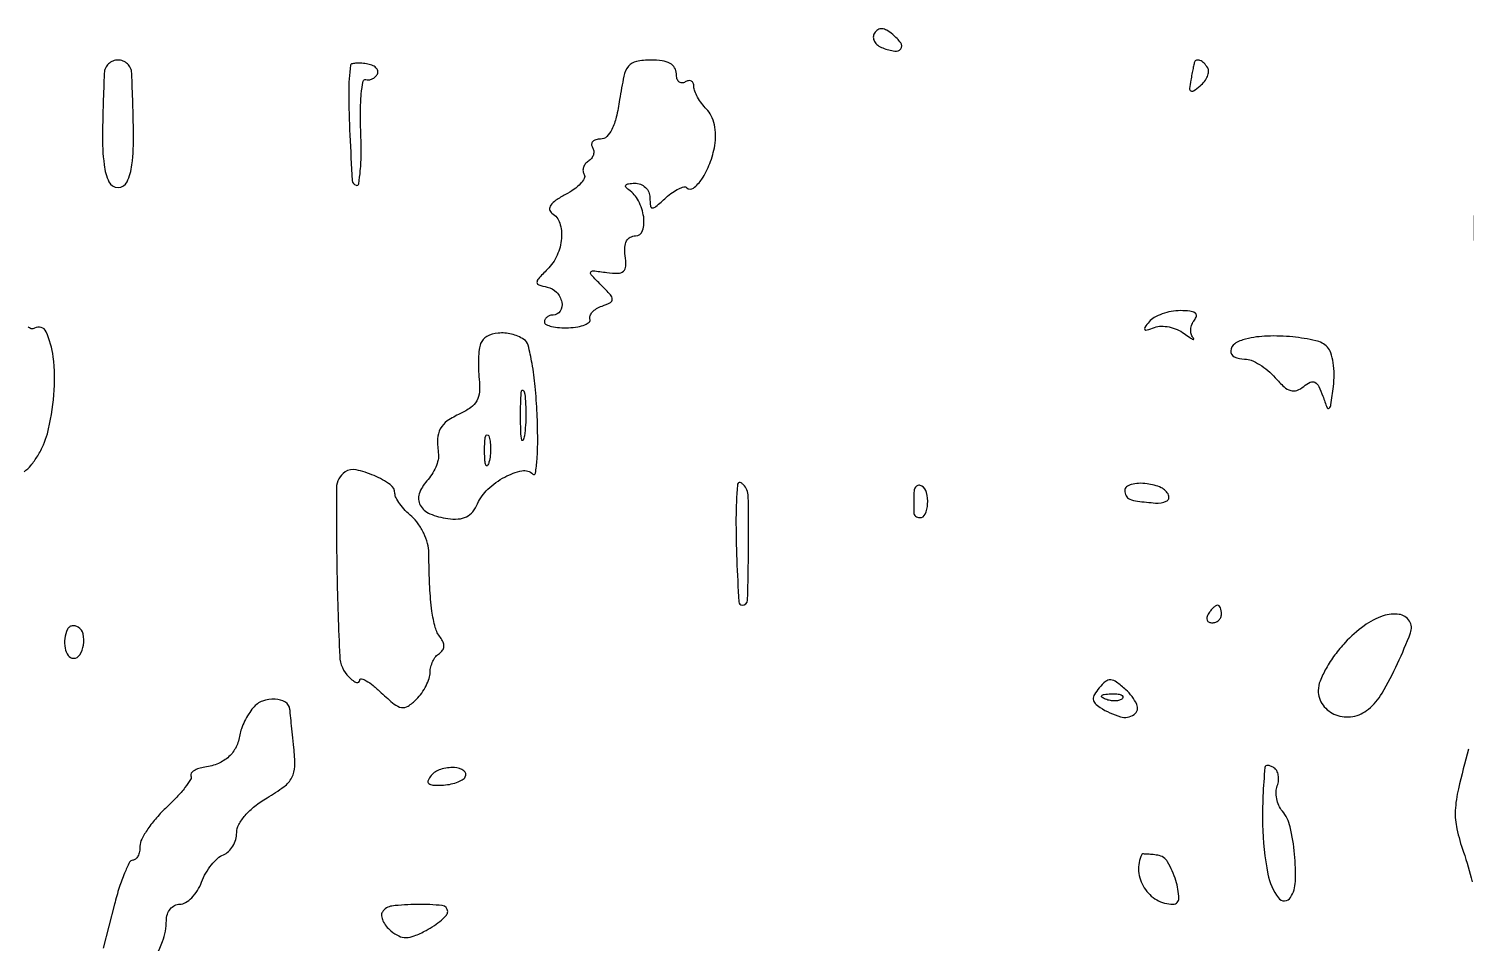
# Model space of a CAD drawing. Extents: x 0 to 5034, y 0 to 2560.
# Drawn here: x 4428.3 to 4591.8, y 794.6 to 898.6 of the extents above; entities that cross this region are included whole.
import ezdxf

# ---------------------------------------------------------------- set-up
doc = ezdxf.new("R2010")
doc.units = 0

msp = doc.modelspace()

# ---------------------------------------------------------------- linework, layer by layer
for points in [[(4524.525646, 898.041495, 0.14583), (4524.403921, 897.591099, 0.123842), (4524.536794, 897.114873, 0.101013), (4524.914532, 896.684072, 0.070914), (4525.479746, 896.369399, 0.051311), (4526.848815, 895.999508, 0.281237), (4527.527978, 896.276275, 0.330472), (4527.526089, 896.944842, 0.059295), (4526.613194, 897.906058, 0.042311), (4525.929072, 898.382325, 0.115204), (4525.367844, 898.552364, 0.161769), (4524.906961, 898.431745, 0.11057)], [(4436.9375, 893.5, 0.005988), (4436.735155, 886.681575, 0.034341), (4436.919275, 883.071873, 0.080524), (4437.472177, 881.151413, 0.290202), (4438.5, 880.5, 0.290202), (4439.527823, 881.151413, 0.080524), (4440.080725, 883.071873, 0.034341), (4440.264845, 886.681575, 0.005988), (4440.0625, 893.5, 0.097841), (4439.924384, 894.07256, 0.093783), (4439.577734, 894.559375, 0.09382), (4439.077318, 894.885732, 0.098014), (4438.5, 895, 0.098014), (4437.922682, 894.885732, 0.09382), (4437.422266, 894.559375, 0.093783), (4437.075616, 894.07256, 0.097841)], [(4464.944444, 894.411516, 0.035121), (4464.744904, 891.296853, 0.00994), (4464.871859, 886.43657, 0.003261), (4465.141706, 881.302968, 0.311322), (4465.573231, 880.75, 0.457493), (4465.875106, 880.936589, 0.017435), (4466.059805, 882.416397, 0.020774), (4466.153919, 884.385316, 0.011754), (4466.112632, 886.773904, -0.012135), (4466.073194, 889.160868, -0.021566), (4466.173172, 891.124389, -0.018843), (4466.366933, 892.587334, -0.459586), (4466.678289, 892.773904, 0.110114), (4467.029946, 892.737765, 0.082268), (4467.405497, 892.846206, 0.077199), (4467.747137, 893.079615, 0.078269), (4468, 893.404671, 0.190784), (4468.046836, 893.768957, 0.144214), (4467.839062, 894.119043, 0.096928), (4467.383631, 894.40171, 0.054175), (4466.75, 894.566187, 0.022145), (4466.075262, 894.634872, 0.035669), (4465.497743, 894.626701, 0.040437), (4465.072936, 894.555403, 0.306459)], [(4495.552271, 890.5, -0.021001), (4495.165509, 888.49809, -0.05429), (4494.673776, 887.113768, -0.086519), (4494.079898, 886.286097, -0.196418), (4493.37971, 886, 0.063652), (4492.848085, 885.932047, 0.134735), (4492.490931, 885.726548, 0.191549), (4492.361478, 885.42232, 0.145352), (4492.457295, 885.069098, -0.110145), (4492.597587, 884.665018, -0.099917), (4492.560288, 884.224179, -0.094986), (4492.350569, 883.814355, -0.088941), (4492, 883.5, 0.084215), (4491.646995, 883.189386, 0.093173), (4491.431092, 882.789769, 0.100491), (4491.384443, 882.364391, 0.116141), (4491.513359, 881.978385, -0.262142), (4491.531298, 881.539242, -0.069574), (4491.11393, 880.943153, -0.051985), (4490.371118, 880.29539, -0.032674), (4489.386904, 879.694735, 0.027168), (4488.307031, 879.051899, 0.08809), (4487.7089, 878.475385, 0.198042), (4487.591408, 877.989057, 0.219225), (4487.857233, 877.588235, -0.177682), (4488.739613, 876.464188, -0.099637), (4488.941825, 874.716901, -0.086126), (4488.439301, 872.79094, -0.089827), (4487.321407, 871.178571, 0.010058), (4486.307398, 870.12294, 0.188479), (4486.142815, 869.701843, 0.330021), (4486.35421, 869.416451, 0.026367), (4487.321407, 869.176676, -0.159035), (4488.376332, 868.592517, -0.135623), (4488.966019, 867.459985, -0.191893), (4488.793154, 866.445168, -0.261449), (4488, 866, 0.076764), (4487.617961, 865.940998, 0.089701), (4487.29375, 865.769987, 0.100763), (4487.077013, 865.515597, 0.126873), (4487, 865.216978, 0.287099), (4487.183846, 864.923192, 0.054059), (4487.807813, 864.699332, 0.043177), (4488.696162, 864.564933, 0.026906), (4489.75, 864.55434, 0.030773), (4490.78117, 864.663297, 0.055571), (4491.597013, 864.895979, 0.085631), (4492.091208, 865.205609, 0.308078), (4492.176, 865.548318, -0.18727), (4492.18172, 865.927127, -0.091808), (4492.445526, 866.340106, -0.070716), (4492.923198, 866.724837, -0.04991), (4493.548512, 867.017017, 0.032121), (4494.501244, 867.421613, 0.293469), (4494.719987, 867.791484, 0.17679), (4494.518675, 868.285725, 0.01216), (4493.460834, 869.396309, -0.006569), (4492.320224, 870.56729, -0.300883), (4492.26457, 870.882821, -0.329103), (4492.530492, 871.036839, -0.007314), (4494.088323, 870.840248, 0.033702), (4495.360238, 870.747513, 0.18809), (4495.986755, 870.987948, 0.204863), (4496.254211, 871.5736, 0.040628), (4496.187142, 872.75, -0.047055), (4496.144454, 873.716855, -0.106607), (4496.333365, 874.420383, -0.147963), (4496.742846, 874.843911, -0.127805), (4497.343522, 875, 0.327633), (4498.159586, 875.599041, 0.112406), (4498.284601, 877.149063, 0.083298), (4497.697049, 878.985779, 0.12589), (4496.587716, 880.234687, -0.077717), (4496.26256, 880.5371, -0.36216), (4496.269308, 880.774351, -0.18108), (4496.575905, 880.937551, -0.03054), (4497.25, 880.984687, -0.092947), (4497.920477, 880.865026, -0.098034), (4498.487961, 880.51128, -0.100831), (4498.866498, 879.977616, -0.104369), (4499, 879.345012, 0.025925), (4499.049242, 878.39594, 0.384505), (4499.276941, 878.190951, 0.177584), (4499.682969, 878.340404, 0.007842), (4500.831152, 879.347194, -0.028462), (4501.570948, 879.943796, -0.043651), (4502.279017, 880.362955, -0.053353), (4502.863282, 880.570057, -0.260525), (4503.188651, 880.478016, 0.376536), (4503.940584, 880.428947, 0.082625), (4504.900716, 881.457819, 0.056312), (4505.804817, 883.222462, 0.045427), (4506.373721, 885.276653, 0.04863), (4506.472225, 886.472262, 0.052064), (4506.333017, 887.636422, 0.056329), (4505.977197, 888.656612, 0.084519), (4505.43298, 889.424163, -0.03529), (4504.884612, 890.055928, -0.033654), (4504.420938, 890.768273, -0.035499), (4504.099315, 891.453637, -0.092209), (4504, 891.987588, 0.09977), (4503.922754, 892.370856, 0.176681), (4503.70625, 892.604418, 0.168675), (4503.381744, 892.649924, 0.089914), (4503, 892.5, -0.139169), (4502.620352, 892.392057, -0.191142), (4502.29375, 892.521475, -0.138808), (4502.073267, 892.889346, -0.066118), (4502, 893.440983, 0.138212), (4501.808279, 894.121308, 0.132316), (4501.287135, 894.614971, 0.088512), (4500.396874, 894.908669, 0.035539), (4499.113544, 895, 0.048206), (4497.453275, 894.839559, 0.17904), (4496.570235, 894.301802, 0.115568), (4496.033743, 893.160315, 0.015099)], [(4560.923489, 894.75, 0.022627), (4560.879465, 894.578838, 0.001278), (4560.768639, 894.042982, 0.001959), (4560.640817, 893.40412, 0.001435), (4560.503782, 892.694193, 0.020367), (4560.366074, 891.76469, 0.292577), (4560.508535, 891.479244, 0.295382), (4560.825868, 891.490613, 0.020624), (4561.569283, 892.057499, 0.053729), (4562.06743, 892.570492, 0.066817), (4562.403198, 893.143652, 0.080372), (4562.533867, 893.6868, 0.158628), (4562.429973, 894.113307, 0.058821), (4562.014609, 894.636426, 0.095878), (4561.545492, 894.951231, 0.167479), (4561.158717, 894.977568, 0.257983)], [(4555.77352, 865.227108, 0.018162), (4555.285536, 864.593657, 0.357353), (4555.30073, 864.364954, 0.289184), (4555.548227, 864.300431, 0.014608), (4556.371291, 864.588983, -0.088933), (4557.132032, 864.734507, -0.053425), (4558.049877, 864.646922, -0.05132), (4558.975507, 864.356085, -0.06158), (4559.762735, 863.894843, 0.009339), (4560.393092, 863.431058, 0.047042), (4560.771914, 863.21334, 0.600456), (4560.83995, 863.26548, 0.135383), (4560.758676, 863.440958, -0.114328), (4560.544196, 863.857808, -0.08299), (4560.501338, 864.379721, -0.076838), (4560.633056, 864.924947, -0.075721), (4560.923639, 865.407991, 0.132003), (4561.140761, 865.88112, 0.292384), (4560.992173, 866.231428, 0.124822), (4560.415436, 866.4435, 0.026007), (4559.329926, 866.5, 0.04537), (4558.295294, 866.405924, 0.040611), (4557.253982, 866.126088, 0.042895), (4556.357274, 865.715441, 0.090972)], [(4479.740294, 862.75, 0.061469), (4479.577521, 862.08324, 0.018688), (4479.495001, 861.044662, 0.018405), (4479.488965, 859.863628, 0.019098), (4479.570426, 858.699912, -0.045385), (4479.595222, 857.272628, -0.106922), (4479.295952, 856.256312, -0.11069), (4478.611723, 855.476003, -0.050769), (4477.437121, 854.789396, 0.042929), (4475.950245, 853.951185, 0.120331), (4475.156569, 853.068146, 0.117665), (4474.849419, 851.906005, 0.04012), (4474.94785, 850.152038, -0.096718), (4474.911841, 849.516257, -0.041358), (4474.633127, 848.708044, -0.038899), (4474.183236, 847.869656, -0.041348), (4473.616923, 847.129198, 0.101346), (4472.755552, 845.671006, 0.213139), (4472.869359, 844.387463, 0.169125), (4473.971849, 843.406194, 0.063062), (4476, 842.85306, 0.052239), (4477.196851, 842.81006, 0.098751), (4478.125013, 843.06228, 0.106355), (4478.840829, 843.634194, 0.067767), (4479.399592, 844.5467, -0.101301), (4480.571486, 846.202081, -0.065136), (4482.488697, 847.57882, -0.072082), (4484.440885, 848.28869, -0.253516), (4485.678043, 847.917185, 0.614458), (4485.980487, 848.015293, 0.021203), (4486.159387, 849.595148, 0.01897), (4486.233905, 851.892691, 0.009575), (4486.162424, 854.790336, 0.012839), (4485.947878, 857.872825, 0.020186), (4485.589281, 860.502435, 0.017666), (4485.148954, 862.555954, 0.191698), (4484.662424, 863.229795, 0.08253), (4483.245873, 863.831967, 0.083804), (4481.718423, 863.939138, 0.09891), (4480.445985, 863.553391, 0.181205)], [(4566.75, 863.273459, 0.085711), (4565.505092, 862.737398, 0.239857), (4565.044792, 861.93786, 0.307241), (4565.457426, 861.256649, 0.107915), (4566.632705, 861, -0.097895), (4567.389728, 860.850348, -0.039875), (4568.329792, 860.372774, -0.037497), (4569.288093, 859.681795, -0.039189), (4570.117291, 858.864763, 0.028779), (4571.112955, 857.84204, 0.112543), (4571.874514, 857.408909, 0.164686), (4572.582324, 857.432605, 0.083397), (4573.362443, 857.885838, -0.061863), (4574.099206, 858.357202, -0.234327), (4574.630497, 858.349358, -0.164306), (4575.073238, 857.892753, -0.028984), (4575.529507, 856.771075, 0.011661), (4576.008988, 855.464437, 0.527799), (4576.246478, 855.410208, 0.172717), (4576.448173, 855.795785, 0.003954), (4576.724492, 857.877158, 0.032749), (4576.805047, 859.250196, 0.035612), (4576.70075, 860.583484, 0.038207), (4576.444875, 861.698193, 0.121438), (4576.052208, 862.347792, 0.141366), (4574.717301, 863.084922, 0.031128), (4572.10697, 863.50998, 0.032896), (4569.220647, 863.606465, 0.050856)], [(4484.717581, 852.26375, -0.075924), (4484.561388, 851.761725, -0.720633), (4484.418418, 851.780601, -0.040183), (4484.315278, 852.711719, -0.006817), (4484.286014, 854.5, -0.00738), (4484.307632, 856.29708, -0.030832), (4484.403147, 857.374351, -0.49082), (4484.549185, 857.455688, -0.248898), (4484.703931, 857.26375, -0.031163), (4484.839977, 856.209518, -0.015827), (4484.885962, 854.872547, -0.015659), (4484.846293, 853.485188, -0.022548)], [(4480.692991, 849.269032, -0.087174), (4480.51666, 848.883358, -0.597527), (4480.356533, 848.900903, -0.080377), (4480.235556, 849.431793, -0.012823), (4480.194949, 850.5, -0.014395), (4480.212705, 851.580113, -0.052471), (4480.315079, 852.257153, -0.333666), (4480.47713, 852.386009, -0.31318), (4480.655937, 852.269032, -0.06278), (4480.814405, 851.671085, -0.030339), (4480.872264, 850.880008, -0.029507), (4480.832894, 850.036634, -0.037336)], [(4464.325305, 848.156612, 0.249642), (4463.348002, 846.351072, 0.006265), (4463.402868, 836.708899, 0.007354), (4463.716546, 827.185977, 0.186563), (4464.75, 824.849984, 0.033305), (4465.230876, 824.429238, 0.090312), (4465.632812, 824.224013, 0.222288), (4465.885143, 824.260992, 0.252101), (4466, 824.474314, -0.483872), (4466.192319, 824.626515, -0.073968), (4466.718792, 824.416528, -0.038877), (4467.506933, 823.871642, -0.017895), (4468.446951, 823.049837, 0.016799), (4469.917281, 821.758714, 0.126335), (4470.750008, 821.37109, 0.1946), (4471.487968, 821.520741, 0.050274), (4472.446951, 822.304094, 0.042807), (4473.041291, 823.009952, 0.036351), (4473.543792, 823.845206, 0.037917), (4473.889446, 824.678653, 0.079502), (4474, 825.369554, -0.061821), (4474.077769, 825.996142, -0.051266), (4474.308014, 826.628058, -0.053301), (4474.647131, 827.170941, -0.08832), (4475.048558, 827.530011, 0.100505), (4475.422946, 827.881534, 0.139836), (4475.574883, 828.312867, 0.120968), (4475.484952, 828.807194, 0.064856), (4475.158695, 829.339028, -0.104076), (4474.583232, 830.46526, -0.0324), (4474.203511, 832.336583, -0.022778), (4473.960362, 835.034802, -0.007787), (4473.847397, 838.962954, 0.064475), (4473.695314, 840.027148, 0.042424), (4473.264156, 841.188378, 0.042274), (4472.640119, 842.26622, 0.061838), (4471.907471, 843.08025, -0.026643), (4471.177369, 843.784987, -0.030431), (4470.56032, 844.534209, -0.031827), (4470.123465, 845.22411, -0.125872), (4470, 845.70678, 0.247078), (4469.469713, 846.714384, 0.048625), (4467.620326, 847.73606, 0.048756), (4465.573497, 848.391955, 0.202205)], [(4508.944444, 846.666667, 0.020294), (4508.782971, 842.874776, 0.010651), (4508.874205, 838.154661, 0.003208), (4509.098988, 833.380126, 0.39864), (4509.5, 833, 0.406096), (4510.101295, 833.584811, 0.004924), (4510.208105, 839.536152, 0.006535), (4510.179013, 845.385426, 0.194227), (4509.611111, 846.722222, 0.060589), (4509.372735, 846.908902, 0.157913), (4509.163194, 846.957986, 0.229655), (4509.015079, 846.870281, 0.126049)], [(4529, 845.559017), (4529, 844.311086), (4529, 843.5, 0.134267), (4529.052738, 843.307149, 0.095877), (4529.201902, 843.138799, 0.083426), (4529.424651, 843.020526, 0.070534), (4529.687328, 842.972506, 0.308573), (4530.302484, 843.357003, 0.088033), (4530.582171, 844.510143, 0.077771), (4530.461634, 845.80397, 0.19468), (4529.910933, 846.555046, 0.158234), (4529.565646, 846.639437, 0.191241), (4529.267587, 846.494695, 0.126796), (4529.066068, 846.11557, 0.059147)], [(4553, 846.066422, 0.119629), (4553.153032, 845.435967, 0.177808), (4553.567274, 845.055744, 0.069148), (4554.447789, 844.82848, 0.007844), (4556.5, 844.625, 0.125287), (4557.721121, 844.829758, 0.414473), (4557.986537, 845.514989, 0.185376), (4557.13941, 846.366379, 0.074374), (4555.531089, 846.816422, 0.039814), (4554.561617, 846.859867, 0.063402), (4553.743507, 846.726634, 0.088849), (4553.19185, 846.449661, 0.236322)], [(4562.5, 832, 0.082592), (4562.343488, 831.6179, 0.161196), (4562.3746, 831.29375, 0.182303), (4562.586039, 831.078288, 0.108972), (4562.940983, 831, 0.093332), (4563.345238, 831.076123, 0.09642), (4563.688914, 831.29375, 0.099167), (4563.918938, 831.618444, 0.105053), (4564, 832, 0.042167), (4563.967655, 832.382849, 0.061769), (4563.870461, 832.70625, 0.081139), (4563.727648, 832.92554, 0.210953), (4563.559017, 833, 0.151918), (4563.34829, 832.934461, 0.038439), (4563.066025, 832.70625, 0.035638), (4562.768994, 832.382774, 0.029505)], [(4432.754232, 830.266312, 0.084697), (4432.436116, 829.221291, 0.082939), (4432.479003, 828.121909, 0.104464), (4432.84371, 827.288862, 0.234312), (4433.437328, 826.972506, 0.26629), (4434.162879, 827.360605, 0.1021), (4434.575922, 828.472687, 0.093314), (4434.533019, 829.735512, 0.201974), (4433.980032, 830.512341, 0.086456), (4433.629461, 830.652808, 0.102024), (4433.272696, 830.654687, 0.11056), (4432.965717, 830.518222, 0.11748)], [(4578.055313, 828.75, 0.030089), (4576.889233, 827.345341, 0.030267), (4575.902675, 825.813545, 0.03175), (4575.212317, 824.377765, 0.095941), (4575.004627, 823.317388, 0.159815), (4575.552496, 821.635063, 0.145624), (4577.009317, 820.528038, 0.13444), (4578.932297, 820.348086, 0.130049), (4580.706466, 821.167382, 0.087801), (4582.256558, 822.99144, 0.023527), (4584.028091, 826.376183, 0.017585), (4585.500362, 829.858707, 0.233716), (4585.372843, 831.205744, 0.226249), (4584.194779, 831.964534, 0.113229), (4582.390623, 831.786633, 0.076813), (4580.220487, 830.664794, 0.04687)], [(4550.094824, 823.614256, 0.038071), (4549.558907, 822.858183, 0.148049), (4549.420441, 822.307999, 0.180719), (4549.621346, 821.839348, 0.062584), (4550.201442, 821.367148, 0.06615), (4552.497654, 820.32485, 0.229002), (4554.0665, 820.571977, 0.369775), (4554.368842, 821.7273, 0.095999), (4553.119801, 823.391582, 0.024158), (4552.063917, 824.258183, 0.142317), (4551.399677, 824.505339, 0.190418), (4550.811891, 824.321678, 0.049764)], [(4552.729167, 822.395833, -0.126455), (4552.402231, 822.202593, -0.060344), (4551.916927, 822.123424, -0.05415), (4551.359369, 822.160852, -0.051402), (4550.8125, 822.316886, -0.054073), (4550.395823, 822.538436, -0.470617), (4550.37858, 822.720685, -0.168741), (4550.670344, 822.862007, -0.018894), (4551.416667, 822.921053, -0.028489), (4552.112848, 822.910055, -0.077125), (4552.592839, 822.799335, -0.208169), (4552.77538, 822.614691, -0.296942)], [(4474.103492, 813.6247, 0.072665), (4473.771319, 813.080043, 0.319983), (4473.847729, 812.733137, 0.17066), (4474.303002, 812.542495, 0.025567), (4475.309804, 812.53507, 0.03423), (4476.18484, 812.633645, 0.038496), (4477.003505, 812.849297, 0.04193), (4477.658572, 813.140523, 0.133617), (4478, 813.470144, 0.396351), (4477.842942, 814.181223, 0.140681), (4476.75851, 814.539597, 0.083018), (4475.183947, 814.340125, 0.14766)], [(4568.944444, 814.559017, 0.029084), (4568.677993, 808.048455, 0.044357), (4569.275466, 802.427995, 0.110512), (4570.469965, 799.714593, 0.531205), (4571.85849, 799.771032, 0.13036), (4572.407614, 801.582609, 0.03254), (4572.314029, 804.701282, 0.033031), (4571.810398, 807.800484, 0.116926), (4570.921922, 809.594079, -0.068702), (4570.525915, 810.232028, -0.054853), (4570.279699, 811.003981, -0.056283), (4570.211661, 811.786694, -0.085374), (4570.34445, 812.45524, 0.066144), (4570.490109, 813.065469, 0.071976), (4570.464822, 813.67461, 0.080917), (4570.278798, 814.189531, 0.127958), (4569.956326, 814.526992, 0.043805), (4569.585639, 814.713436, 0.086925), (4569.264601, 814.780204, 0.148141), (4569.045428, 814.721311, 0.23285)], [(4554.923489, 804.661516, 0.131296), (4554.574915, 802.759933, 0.121518), (4555.202968, 800.875171, 0.121597), (4556.63504, 799.499578, 0.131571), (4558.500681, 799, 0.424164), (4559.154878, 799.676728, 0.067746), (4558.80951, 801.699124, 0.055638), (4557.877105, 803.81203, 0.229291), (4556.75, 804.572017, 0.009043), (4556.073675, 804.656574, 0.014334), (4555.491587, 804.701851, 0.008223), (4555.013398, 804.717406, 0.294191)], [(4468.570027, 798.113307, 0.168956), (4468.473711, 797.680202, 0.077586), (4468.630402, 797.115767, 0.063613), (4469.002953, 796.511793, 0.049619), (4469.545099, 795.962571, 0.06041), (4470.433644, 795.390467, 0.116861), (4471.254125, 795.208102, 0.09185), (4472.200428, 795.397112, 0.027775), (4473.534089, 796.018244, 0.024375), (4474.478297, 796.584408, 0.0321), (4475.275639, 797.194405, 0.03349), (4475.848266, 797.76565, 0.18188), (4476, 798.16898, 0.385684), (4475.380857, 798.852239, 0.026474), (4472.545205, 798.981189, 0.027459), (4469.648144, 798.800187, 0.228855)]]:
    msp.add_lwpolyline(points, format="xyb", close=True)
for points in [[(4592.728158, 877.323436, 0.000462), (4592.907277, 859, -0.001271)], [(4427.821637, 848.181578, 0.067631), (4428.589516, 848.901145, 0.033442), (4429.363028, 849.993964, 0.032438), (4430.026206, 851.254733, 0.040718), (4430.463895, 852.5, 0.044288), (4431.216106, 856.932945, 0.050126), (4431.127264, 861.245088, 0.076901), (4430.322604, 864.105007, 0.451561), (4429.007063, 864.504365, -0.200778), (4428.626243, 864.443968, -0.182074), (4428.295825, 864.669632, -0.105025)], [(4442.194624, 791.846131, 0.039535), (4443.565814, 794.766886, 0.090217), (4444, 797.153638, -0.081162), (4444.115232, 797.858854, -0.091844), (4444.447896, 798.457631, -0.100707), (4444.943202, 798.857982, -0.120335), (4445.524751, 799, 0.137505), (4446.178666, 799.183298, 0.061808), (4446.883677, 799.741903, 0.054485), (4447.529352, 800.559526, 0.049101), (4448.009743, 801.525626, -0.040033), (4448.489057, 802.53498, -0.037352), (4449.132947, 803.480124, -0.039567), (4449.83558, 804.231632, -0.093646), (4450.484992, 804.632615, 0.09881), (4451.064277, 804.998537, 0.066859), (4451.554966, 805.609181, 0.063876), (4451.886802, 806.360694, 0.072183), (4452, 807.140714, -0.12602), (4452.233969, 808.054272, -0.053724), (4452.960978, 809.097165, -0.045964), (4454.062716, 810.150213, -0.034488), (4455.446178, 811.100745, 0.02525), (4457.380975, 812.378158, 0.111863), (4458.268469, 813.402433, 0.119198), (4458.598643, 814.674793, 0.030442), (4458.503794, 816.81702, -0.000253), (4458.350773, 818.274504, -0.000331), (4458.212447, 819.607009, -0.000243), (4458.097773, 820.724172, -0.00311), (4458.057616, 821.143011, 0.238367), (4457.542436, 821.969567, 0.125283), (4456.355294, 822.331807, 0.102677), (4454.941048, 822.106854, 0.129643), (4453.866944, 821.339677, 0.034026), (4453.360651, 820.637493, 0.025342), (4452.897495, 819.801651, 0.025839), (4452.540159, 818.965021, 0.051612), (4452.363132, 818.26842, -0.077855), (4451.932458, 816.881691, -0.092239), (4451.113597, 815.78297, -0.087558), (4449.916162, 815.012593, -0.062905), (4448.380699, 814.585369, 0.037608), (4447.681615, 814.428374, 0.065158), (4447.140369, 814.182618, 0.098785), (4446.831477, 813.892955, 0.260889), (4446.799281, 813.601916, -0.248381), (4446.762678, 813.180732, -0.021177), (4446.114921, 812.265562, -0.024118), (4445.195906, 811.188788, -0.016175), (4444.049281, 810.046035, 0.025601), (4442.88213, 808.838145, 0.029014), (4441.895726, 807.564669, 0.030117), (4441.196347, 806.400089, 0.120732), (4441, 805.59879, -0.04875), (4440.940203, 804.986947, -0.06875), (4440.761783, 804.469645, -0.088934), (4440.498699, 804.121276, -0.188844), (4440.18905, 804, 0.282825), (4439.810095, 803.767007, 0.01799), (4439.239887, 802.53125, 0.022104), (4438.646439, 800.916217, 0.014262), (4438.096638, 799), (4436.815176, 794)], [(4592.098642, 816.627301, 0.008474), (4590.946715, 812.13121, 0.046155), (4590.592365, 809.645828, 0.06703), (4590.768053, 807.571248, 0.03022), (4591.521126, 804.940122, -0.026398), (4592.515331, 801.564186, -0.045495)]]:
    msp.add_lwpolyline(points, format="xyb")

doc.saveas('drawing.dxf')
